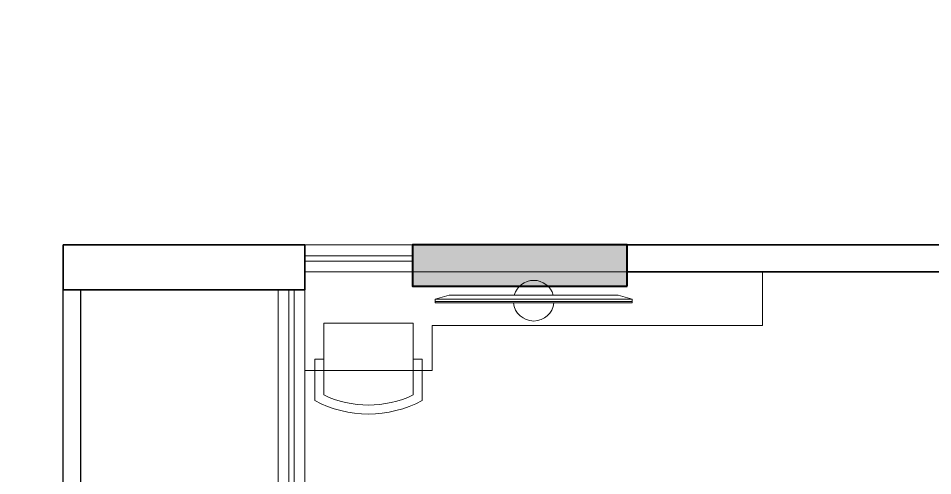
# Model space of a CAD drawing. Header units: millimetres. Extents: x 0 to 125073, y 0 to 71249.
# Drawn here: x 59954 to 65059, y 55962 to 58514 of the extents above; entities that cross this region are included whole.
import ezdxf
from ezdxf.lldxf.tags import DXFTag

# ---------------------------------------------------------------- set-up
doc = ezdxf.new("R2010")
doc.units = ezdxf.units.MM
doc.layers.add('DA_BUILDING LINE', color=7, linetype='Continuous', lineweight=9, true_color=0xdb0000)
doc.layers.add('DA_FURNITURE', color=7, linetype='Continuous', lineweight=5, true_color=0x666666)
for name, color, linetype, lineweight in [('DA_CARPET AREA RERA', 30, 'Continuous', 9), ('DA_COLUMN', 40, 'Continuous', 40), ('DA_COLUMN HATCH', 251, 'Continuous', 0), ('DA_RAILING', 243, 'Continuous', 30), ('DA_WALL', 7, 'Continuous', 35), ('DA_WINDOW', 4, 'Continuous', 9)]:
    doc.layers.add(name, color=color, linetype=linetype, lineweight=lineweight)
tags = doc.linetypes.add('( Hidden )', pattern=[0.375, 0.25, -0.125]).pattern_tags.tags
tags[6:7] = [DXFTag(74, 4), DXFTag(75, 0), DXFTag(340, '0'), DXFTag(46, 1.0), DXFTag(50, 0.0), DXFTag(44, 0.0), DXFTag(45, 0.0)]
tags[4:5] = [DXFTag(74, 4), DXFTag(75, 0), DXFTag(340, '0'), DXFTag(46, 1.0), DXFTag(50, 0.0), DXFTag(44, 0.0), DXFTag(45, 0.0)]

# ---------------------------------------------------------------- blocks, each defined once
blk = doc.blocks.new('GSHGJSDFGJ')
at = {"layer": 'DA_BUILDING LINE', "linetype": '( Hidden )', "ltscale": 500}
blk.add_lwpolyline([(-41088.6, 76926.5), (-41088.6, 92546.5), (-40838.6, 92546.5), (-40838.6, 92596.5), (-39638.6, 92596.5), (-39638.6, 94076.5), (-40838.6, 94076.5), (-40838.6, 97576.5), (-31143.6, 97576.5), (-31143.6, 92421.5), (-34663.6, 92421.5), (-34663.6, 91421.5), (-32288.6, 91421.5), (-32288.6, 90076.5), (-31518.6, 90076.5), (-31518.6, 91422), (-29863.6, 91421.5), (-29863.6, 91421.5), (-29863.6, 94886.5), (-27778.6, 94886.5)], dxfattribs=at)
blk = doc.blocks.new('nftujfuk')
at = {"layer": 'DA_FURNITURE', "ltscale": 5, "elevation": 0}
for points in [[(3568.3786, 921.4537), (3568.3704, 921.4537), (3568.3704, 920.0761), (3568.3786, 920.0761)], [(3568.3786, 921.4537), (3568.3949, 921.4537), (3568.3949, 920.0761), (3568.3786, 920.0761)], [(3568.4245, 921.356), (3568.4245, 920.1738), (3568.3949, 920.0761), (3568.3949, 921.4537)]]:
    blk.add_lwpolyline(points, close=True, dxfattribs=at)
at = {"layer": 'DA_FURNITURE'}
for start, end in [(95.93115, 264.06885), (286.08621, 73.91379)]:
    blk.add_arc((3568.3851, 920.7649), 0.1421, start, end, dxfattribs=at)
blk = doc.blocks.new('SRAFGADFGDFG')
at = {"layer": 'DA_FURNITURE'}
blk.add_line((-39488.6, 97426.5, 0), (-39488.6, 97426.5, 0), dxfattribs=at)
for points in [[(-39488.6, 97426.5), (-39488.6, 96877), (-38778.6, 96877), (-38778.6, 97127), (-36933.6, 97126.5), (-36933.6, 97426.5)], [(-39383.6, 96939.5), (-39383.6, 97139.5), (-38883.6, 97139.5), (-38883.6, 96939.5)]]:
    blk.add_lwpolyline(points, dxfattribs=at)
blk.add_lwpolyline([(-38833.6, 96939.5), (-38883.6, 96939.5), (-38883.6, 96739.5, -0.224783), (-39383.6, 96739.5), (-39383.6, 96939.5), (-39433.6, 96939.5), (-39433.6, 96708.8, 0.251481), (-38833.6, 96708.8)], format="xyb", close=True, dxfattribs=at)
at = {"layer": 'DA_FURNITURE', "xscale": -798.5297558340299, "yscale": 798.5297558340299, "zscale": 798.5297558340299, "rotation": 270}
blk.add_blockref('nftujfuk', (-773469.3, -2752195.9, 0), dxfattribs=at)
blk = doc.blocks.new('A$C1c7226e4')
at = {"layer": 'DA_CARPET AREA RERA'}
blk.add_lwpolyline([(-10.355, -2.385), (-10.355, 0.665), (-10.205, 0.665), (-10.205, 2.28), (-10.355, 2.28), (-10.355, 5.25), (-10.355, 5.25), (-11.475, 5.25), (-11.475, 7.03), (-11.625, 7.03), (-11.625, 10.13), (-11.475, 10.13), (-11.475, 10.23), (-3.28, 10.23)], dxfattribs=at)
blk.add_lwpolyline([(-11.625, 10.13), (-12.725, 10.13), (-12.725, 7.03), (-11.625, 7.03)], close=True, dxfattribs=at)
at = {"layer": 'DA_RAILING'}
for p, q in [((-12.825, 7.03), (-12.825, 10.13)), ((-12.725, 7.03), (-12.725, 10.13))]:
    blk.add_line(p, q, dxfattribs=at)
at = {"layer": 'DA_WALL'}
blk.add_line((-10.875, 10.23), (-10.875, 10.38), dxfattribs=at)
for points in [[(-12.825, 10.38), (-12.825, 10.13), (-11.475, 10.13), (-11.475, 10.38)], [(-6.675, 6.295), (-6.675, 6.42), (-7.24, 6.42), (-7.24, 10.38), (-9.675, 10.38), (-9.675, 10.23), (-7.365, 10.23), (-7.365, 6.42), (-7.975, 6.42), (-7.975, 6.295)]]:
    blk.add_lwpolyline(points, close=True, dxfattribs=at)
at = {"layer": 'DA_WINDOW'}
for points in [[(-11.475, 10.38), (-10.875, 10.38), (-10.875, 10.23), (-11.475, 10.23)], [(-11.475, 10.32), (-10.875, 10.32), (-10.875, 10.29), (-11.475, 10.29)], [(-11.625, 7.03), (-11.475, 7.03), (-11.475, 10.13), (-11.625, 10.13)], [(-11.565, 7.03), (-11.565, 10.13), (-11.535, 10.13), (-11.535, 7.03)]]:
    blk.add_lwpolyline(points, close=True, dxfattribs=at)
blk = doc.blocks.new('SDFHSDFGN')
at = {"layer": 'DA_COLUMN HATCH', "true_color": 0x636466}
h = blk.add_hatch(color=251, dxfattribs=at)
h.dxf.hatch_style = 1
h.paths.add_polyline_path([(-37688.6, 97346.5), (-37688.6, 97576.5), (-38888.6, 97576.5), (-38888.6, 97346.5)])
h.paths.add_polyline_path([(-31373.6, 96376.5), (-31143.6, 96376.5), (-31143.6, 97576.5), (-31373.6, 97576.5)])
h.paths.add_polyline_path([(-27778.6, 97036.5), (-27548.6, 97036.5), (-27548.6, 98236.5), (-27778.6, 98236.5)])
h.paths.add_polyline_path([(-24578.6, 97336.5), (-24348.6, 97336.5), (-24348.6, 98236.5), (-24578.6, 98236.5)])
h.paths.add_polyline_path([(-19333.6, 98536.5), (-19333.6, 97336.5), (-19103.6, 97336.5), (-19103.6, 98536.5)])
h.paths.add_polyline_path([(-13063.6, 97336.5), (-12833.6, 97336.5), (-12833.6, 98536.5), (-13063.6, 98536.5)])
h.paths.add_polyline_path([(-11543.6, 97636.5), (-11313.6, 97636.5), (-11313.6, 98536.5), (-11543.6, 98536.5)])
h.paths.add_polyline_path([(-8908.6, 94991.5), (-7708.6, 94991.5), (-7708.6, 94761.5), (-8908.6, 94761.5)])
h.paths.add_polyline_path([(-13063.6, 91111.5), (-12833.6, 91111.5), (-12833.6, 92311.5), (-13063.6, 92311.5)])
h.paths.add_polyline_path([(-19333.6, 91111.5), (-19103.6, 91111.5), (-19103.6, 92311.5), (-19333.6, 92311.5)])
h.paths.add_polyline_path([(-5998.6, 91111.5), (-5258.6, 91111.5), (-5258.6, 91341.5), (-5998.6, 91341.5)])
h.paths.add_polyline_path([(-1283.6, 91111.5), (-383.6, 91111.5), (-383.6, 91341.5), (-1283.6, 91341.5)])
h.paths.add_polyline_path([(2171.4, 90061.5), (2171.4, 91261.5), (1941.4, 91261.5), (1941.4, 90061.5)])
h.paths.add_polyline_path([(4621.4, 90061.5), (5821.4, 90061.5), (5821.4, 90291.5), (4621.4, 90291.5)])
h.paths.add_polyline_path([(4621.4, 95111.5), (5821.4, 95111.5), (5821.4, 95341.5), (4621.4, 95341.5)])
h.paths.add_polyline_path([(4621.4, 98611.5), (5821.4, 98611.5), (5821.4, 98841.5), (4621.4, 98841.5)])
h.paths.add_polyline_path([(-39638.6, 89246.5), (-38138.6, 89246.5), (-38138.6, 89476.5), (-39638.6, 89476.5)])
h.paths.add_polyline_path([(-31143.6, 92421.5), (-31143.6, 92651.5), (-32343.6, 92651.5), (-32343.6, 92421.5)])
h.paths.add_polyline_path([(-31513.6, 86346.5), (-29713.6, 86346.5), (-29713.6, 86576.5), (-31513.6, 86576.5)])
h.paths.add_polyline_path([(-31513.6, 82896.5), (-29713.6, 82896.5), (-29713.6, 83126.5), (-31513.6, 83126.5)])
h.paths.add_polyline_path([(-31518.6, 78051.5), (-30518.6, 78051.5), (-30518.6, 78281.5), (-31518.6, 78281.5)])
h.paths.add_polyline_path([(-32143.6, 76821.5), (-31143.6, 76821.5), (-31143.6, 77051.5), (-32143.6, 77051.5)])
h.paths.add_polyline_path([(-31893.6, 71896.5), (-31893.6, 72126.5), (-33093.6, 72126.5), (-33093.6, 71896.5)])
h.paths.add_polyline_path([(-37688.6, 71896.5), (-37688.6, 72126.5), (-38888.6, 72126.5), (-38888.6, 71896.5)])
h.paths.add_polyline_path([(-38438.6, 76796.5), (-38438.6, 77026.5), (-39638.6, 77026.5), (-39638.6, 76796.5)])
h.paths.add_polyline_path([(-38138.6, 79996.5), (-38138.6, 80226.5), (-39638.6, 80226.5), (-39638.6, 79996.5)])
h.paths.add_polyline_path([(-38438.6, 92446.5), (-38438.6, 92676.5), (-39638.6, 92676.5), (-39638.6, 92446.5)])
h.paths.add_polyline_path([(-31518.6, 91422), (-31288.6, 91422), (-31288.6, 89927), (-31518.6, 89927)])
h.paths.add_polyline_path([(-20908.6, 91111.5), (-20678.6, 91111.5), (-20678.6, 89881.5), (-20908.6, 89881.5)])
h.paths.add_polyline_path([(-11313.6, 92011.5), (-11313.6, 91111.5), (-11543.6, 91111.5), (-11543.6, 92011.5)])
h.paths.add_polyline_path([(1941.4, 97316.5), (2171.4, 97316.5), (2171.4, 98841.5), (1941.4, 98841.5)])
at = {"layer": 'DA_COLUMN'}
blk.add_lwpolyline([(-37688.6, 97346.5), (-37688.6, 97576.5), (-38888.6, 97576.5), (-38888.6, 97346.5)], close=True, dxfattribs=at)

msp = doc.modelspace()

# ---------------------------------------------------------------- block references
msp.add_blockref('SDFHSDFGN', (101042.8, -40327.5))
at = {"color": 1}
msp.add_blockref('SRAFGADFGDFG', (101042.8, -40327.5), dxfattribs=at)
at = {"layer": 'DA_BUILDING LINE'}
msp.add_blockref('GSHGJSDFGJ', (101042.8, -40327.5), dxfattribs=at)
at = {"layer": 'DA_WALL', "xscale": 1000, "yscale": 1000, "zscale": 1000}
msp.add_blockref('A$C1c7226e4', (73029.2, 46869), dxfattribs=at)

doc.saveas('drawing.dxf')
